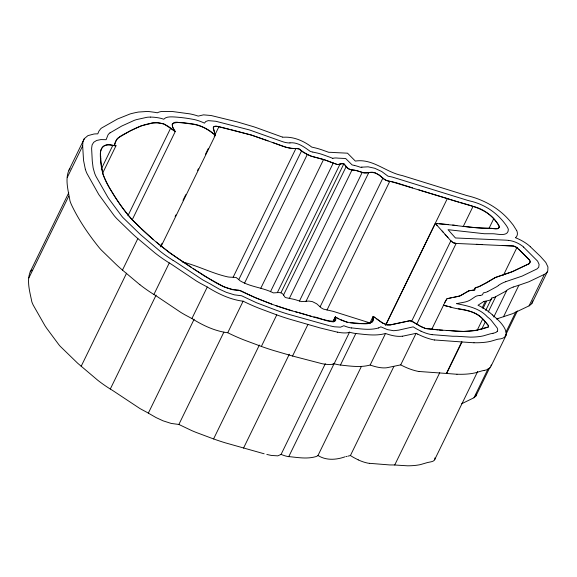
<?xml version="1.0" encoding="UTF-8"?>
<svg xmlns="http://www.w3.org/2000/svg" width="577" height="577" viewBox="0 0 577 577"><rect width="100%" height="100%" fill="white"/><g stroke="black" fill="none" stroke-linecap="round" stroke-linejoin="round"><path stroke-width="0.87" d="M491.272 364.974L490.234 367.744L487.731 369.431A42.77 18.01 26 0 1 484.24 370.391M532.737 300.905L531.698 303.776L529.405 305.702L512.614 313.679L497.821 318.562M332.842 321.786L335.215 316.932C345.984 323.805 359.839 325.125 372.028 322.19C374.603 320.884 371.538 313.946 375.18 317.819M473.977 342.738A98.472 41.457 26 0 0 488.048 341.844L489.88 341.476A80.535 33.906 26 0 0 491.265 341.144L497.049 339.427A42.886 18.06 26 0 1 498.11 339.175C513.003 338.136 504.009 325.349 497.482 319.427A24.068 10.134 26 0 0 493.977 316.347L492.506 314.97M350.686 322.709C356.442 322.096 374.689 328.125 373.225 317.155M333.174 321.735L335.626 316.823M102.576 173.266L115.999 145.75L114.527 144.935C115.371 138.516 121.156 135.566 126.392 132.934C133.669 129.003 141.156 125.151 149.385 123.673C157.882 120.903 166.45 123.99 172.775 129.832M115.559 142.065L116.77 139.302L118.206 137.853L130.113 130.957L141.113 125.923L152.335 123.074L157.232 122.8L163.774 123.781L174.052 130.734M115.249 143.038L114.527 144.935M493.198 297.71L491.727 298.064L490.861 299.917L485.38 301.252L482.221 307.721M68.757 192.74L30.213 271.832C26.434 281.165 29.997 292.359 31.829 301.807A83.91 35.327 26 0 0 33.192 305.045L44.905 325.608A200.774 84.53 26 0 0 46.665 328.248L58.76 344.563A50.228 21.147 26 0 0 59.33 345.262L59.676 345.681A32.124 13.523 26 0 0 60.159 346.236L77.736 363.294L97.701 380.207A71.548 30.127 26 0 0 110.279 389.028M139.872 284.706L122.475 270.101A102.223 43.037 26 0 1 115.66 263.977L101.473 250.202A42.388 17.851 26 0 1 98.782 247.165C88.331 234.125 78.854 220.234 71.635 205.123A89.969 37.88 26 0 1 69.954 200.803C68.396 191.045 64.804 179.656 68.937 170.172L84.314 138.639L87.942 135.624L93.972 134.015A39.777 16.747 26 0 1 97.794 133.857L98.876 131.203L100.614 128.859A44.068 18.558 26 0 1 101.783 127.914L117.484 119.013L130.113 113.943A191.434 80.6 26 0 1 138.458 112.046L147.07 111.469A53.683 22.604 26 0 1 149.551 111.635L154.744 112.32A38.609 16.257 26 0 1 157.283 112.818L158.625 112.219A33.098 13.935 26 0 1 161.805 111.462L172.833 111.57L189.92 113.878A33.819 14.237 26 0 1 198.228 116.107L203.515 114.852L211.095 115.515L237.652 122.021L253.577 126.724A122.829 51.714 26 0 1 256.08 127.567L281.352 136.706A10.826 4.558 26 0 0 282.434 137.066L282.521 137.088M67.293 177.413L82.67 145.88L82.951 141.776L84.314 138.639M28.879 277.898L68.757 196.13M101.271 169.061L112.717 145.584L115.999 145.75L115.191 145.729M127.95 215.726L170.583 128.31M139.079 226.393L132.205 219.808L175.235 131.57C171.189 126.832 170.756 120.362 179.598 122.634C192.545 123.052 205.679 125.966 215.308 135.263L160.832 246.949M122.475 270.101L137.853 238.568A102.223 43.037 26 0 1 131.037 232.444L116.85 218.669A43.527 18.327 26 0 1 113.957 215.38L98.761 194.485L87.012 173.59A89.969 37.88 26 0 1 85.331 169.27M81.169 366.301L126.579 273.195M160.507 246.48L162.087 243.242M175.112 216.534L175.898 214.918M183.003 200.349L185.765 194.68M197.608 170.403L198.401 168.78M205.506 154.21L208.268 148.549M214.19 136.41L218.928 126.695L229.047 129.212M243.119 301.18L227.742 332.713A37.354 15.723 26 0 1 223.818 332.136C212.358 329.929 201.734 324.7 191.896 318.562A14.028 5.907 26 0 0 190.987 318.042L185.592 315.165A51.613 21.731 26 0 1 184.323 314.458L181.632 312.885A40.347 16.985 26 0 1 180.673 312.301L157.031 296.448A79.749 33.574 26 0 0 153.9 294.465L169.285 262.932A79.749 33.574 26 0 1 172.408 264.915L196.05 280.768A40.347 16.985 26 0 0 197.009 281.352L199.7 282.925A51.613 21.731 26 0 0 200.969 283.632L206.364 286.509A14.028 5.907 26 0 1 207.273 287.021C217.111 293.166 227.735 298.396 239.203 300.595A37.354 15.723 26 0 0 243.119 301.18A90.849 38.248 26 0 0 259.513 308.443L276.751 314.891A129.839 54.664 26 0 0 289.322 319.067L320.04 327.924L337.495 332.186M156.115 295.092L110.308 389.013A89.327 37.613 26 0 1 113.763 391.199L139.908 408.523A41.407 17.433 26 0 0 141.365 409.324L147.69 412.735A11.035 4.645 26 0 1 148.339 413.132L156.021 417.56L163.075 420.828L171.254 423.446L178.863 424.456L191.607 430.536A93.488 39.359 26 0 0 195.928 432.339L213.577 438.938A120.312 50.653 26 0 0 225.268 442.819L264.136 453.782M191.896 318.562L207.273 287.029M148.339 413.132L194.146 319.211M233.158 277.191L295.922 148.498L299.492 149.046L303.415 152.451L310.664 155.999L325.421 160.11M370.405 323.062L333.434 311.429L323.423 309.099L321.339 307.93L316.679 303.783L312.337 301.598L308.76 301.079L301.562 301.627L296.65 300.105A17.887 7.53 26 0 0 293.498 299.232L285.867 297.653A2.813 1.183 26 0 1 284.735 296.924C282.196 290.931 278.193 292.842 273.347 292.892C262.795 287.497 250.476 287.029 240.306 280.912A4.45 1.875 26 0 1 239.354 280.17L238.791 279.578L301.562 150.893L298.504 148.664L291.443 148.339L286.307 147.33L251.377 135.068L217.183 126.313L214.327 126.327L213.281 127.531L215.308 135.263C208.42 129.868 200.875 124.538 191.838 123.983C185.534 123.615 178.574 121.12 172.552 123.572L172.119 124.444L172.646 127.091L175.235 131.57L173.706 130.489M244.54 283.156L307.303 154.463L301.562 150.893M178.863 424.456L223.876 332.157M260.84 288.147L323.603 159.454L337.069 164.452L339.009 164.503L340.733 163.659L343.842 163.825L347.498 168.232L350.34 169.602L356.874 170.691L363.892 172.884L371.53 172.393L375.108 172.912L379.442 175.091L384.102 179.245L386.193 180.413L396.197 182.736L412.526 187.886M270.469 291.76L333.232 163.075L337.509 164.532L342.233 163.709M277.378 292.546L340.142 163.861M281.078 292.517L343.842 163.825L344.534 164.51M283.473 295.15L346.243 166.457L344.902 164.863M213.577 438.938L259.383 345.024M276.751 314.891L261.367 346.424L244.129 340.004A90.849 38.248 26 0 1 227.727 332.734M289.272 298.583L352.042 169.898C357.819 169.847 362.926 174.225 368.746 172.674C378.058 169.789 382.111 181.142 390.622 181.503M299.427 301.122L362.197 172.429M305.983 301.367L368.746 172.674M243.516 448.134L289.322 354.213M261.367 346.438A129.839 54.664 26 0 0 273.945 350.6L292.539 356.023L307.916 324.49M320.112 306.827L382.876 178.134M327.008 310.022L389.771 181.337M333.21 321.959L335.562 316.845M266.826 454.438L269.574 455.065A39.222 16.517 26 0 0 271.68 455.477L277.782 455.852L281.086 454.402L325.313 363.726M334.191 363.496L288.781 456.602C297.689 457.453 306.978 459.234 315.756 456.645A20.368 8.576 26 0 0 317.992 455.498L361.397 366.417M332.936 364.073L334.133 363.726L349.518 332.193A23.808 10.025 26 0 0 355.836 333.506C365.645 334.509 375.858 336.24 385.537 333.47A26.08 10.977 26 0 0 402.284 336.196M334.133 363.726A23.808 10.025 26 0 0 340.452 365.039L355.829 333.506M369.568 323.661L373.124 316.376L374.163 317.105M371.321 322.608L373.29 318.562M385.768 324.815L447.348 198.553C465.61 205.152 490.724 207.078 499.393 227.244C497.367 230.584 492.397 227.879 489.31 228.175C481.232 228.434 473.198 227.598 465.185 226.501M385.573 325.414L435.31 223.429L437.828 223.624M340.452 365.039C350.124 366.106 361.014 367.686 370.16 365.003L385.537 333.47M411.379 321.771L450.853 240.84L442.133 231.038M347.953 456.14L350.419 455.541L393.853 366.482M463.172 226.646L473.039 206.407C482.307 208.448 490.342 214.161 496.083 221.604C497.388 223.393 501.521 227.158 497.872 228.68C482.812 228.319 467.702 227.266 452.714 225.052M416.681 324.375L456.162 243.444L513.869 246.076L516.927 247.547L529.83 260.436L530.126 262.42L529.03 263.79L512.924 271.45L495.852 277.277L479.812 286.387L475.354 287.786L474.647 288.594L474.784 289.921L468.841 290.815L464.225 293.498M370.16 364.996A26.08 10.977 26 0 0 386.907 367.729L400.712 364.873L416.089 333.34L417.712 334.17M431.654 329.525L445.559 301.035M488.943 228.521L493.681 218.806M369.395 463.317L389.518 464.918A24.385 10.263 26 0 0 389.922 464.939L393.651 464.961A8.648 3.642 26 0 1 394.718 464.997L439.739 372.706M474.013 342.774L461.665 341.945L446.374 373.478M419.183 371.494L446.648 373.47L462.033 341.937M482.992 308.551L486.541 301.273M485.74 310.426L491.727 298.064M503.505 275.07L516.927 247.547L513.516 246.018L504.363 245.535M477.186 330.332L482.711 319.002C474.554 309.2 460.54 310.498 449.469 306.769M488.25 312.02L495.744 296.657L505.149 291.544A112.84 47.509 26 0 0 506.794 290.375L493.782 317.054M481.737 329.099L485.293 321.815C478.953 313.253 468.517 310.058 458.275 308.753M503.505 316.773L518.889 285.24L528.842 281.792L544.789 274.169L546.729 272.683L547.761 270.945L547.948 266.963L545.77 262.398L540.346 256.332L530.27 246.682M434.618 459.768L477.662 371.516M461.665 403.749L473.969 397.748L488.185 368.602M505.957 332.172L515.824 311.933M473.969 397.748L475.91 396.002L489.765 367.599M505.163 336.03L517.403 310.931M491.135 365.991L506.512 334.458M529.059 305.868L544.436 274.335M531.994 303.307L547.371 271.774M444.824 302.528L445.011 302.153M445.192 301.778L447.038 298.698L460.129 295.871L468.841 290.815L474.784 289.921L474.806 288.276L477.085 287.195M445.747 300.667L446.98 298.727L451.286 297.833M475.938 395.937L476.407 393.802M68.937 170.172L70.149 168.78M30.213 271.832L31.374 270.577M497.251 331.299L496.27 332.208A30.444 12.817 26 0 1 492.967 333.261M31.605 270.389L32.096 270.036M463.619 293.931L459.263 296.167L453.378 297.472M110.041 132.847L121.805 126.01L134.455 120.276A120.99 50.942 26 0 1 136.554 119.605L146.94 117.304A32.795 13.805 26 0 1 148.44 117.153L150.337 117.081M487.774 291.522L496.66 286.74A105.216 44.299 26 0 0 498.557 285.42M483.641 301.605L478.001 305.24L480.1 306.272A25.172 10.595 26 0 1 484.925 309.07L486.822 310.354A32.882 13.848 26 0 1 492.477 314.97M505.676 281.684L522.07 276.123L537.007 268.932L538.709 267.252L539.106 264.403L537.641 261.179L523.599 247.115M513.198 287.029L518.889 285.24M349.518 332.193L348.313 332.54M378.519 327.952C369.742 330.549 360.452 328.767 351.544 327.909M480.086 295.583L482.437 294.847L483.331 292.921A4.32 1.818 26 0 1 483.728 292.799L485.784 292.315A21.594 9.095 26 0 0 487.774 291.522M478.073 286.978L486.577 282.831L494.972 277.681L511.359 272.077L529.462 263.516L530.191 261.59L529.441 259.888L520.216 250.634M346.957 456.378L345.962 456.609M416.089 333.34L402.349 336.247M344.967 456.84C336.16 459.941 326.142 460.662 317.963 455.477M493.003 333.297L490.796 333.737A42.972 18.096 26 0 0 489.945 333.946L483.497 335.828A73.113 30.783 26 0 1 479.069 336.6A92.782 39.063 26 0 1 470.269 337.127L457.489 336.312A8.648 3.642 26 0 0 456.421 336.276L452.685 336.254A24.385 10.263 26 0 1 452.281 336.225L432.159 334.631M354.3 165.39A28.504 12.002 26 0 1 360.575 167.33A14.288 6.015 26 0 0 361.433 167.222L361.923 167.135M484.262 370.412L482.725 370.708A42.886 18.06 26 0 0 481.672 370.961L475.888 372.677A80.535 33.906 26 0 1 474.503 373.009L472.664 373.369A98.746 41.573 26 0 1 456.948 374.221M361.765 167.164L368.119 166.818L374.79 168.289L381.714 171.513L388.011 176.187L389.958 176.562A30.603 12.889 26 0 1 392.627 177.161L467.608 200.363A46.29 19.488 26 0 0 470.58 201.149C484.738 204.417 497.417 213.014 505.813 224.85A34.945 14.713 26 0 1 507.645 227.706L508.128 228.752A13.076 5.503 26 0 1 508.33 229.408C508.474 236.556 498.845 234.291 494.359 233.844A15.507 6.527 26 0 0 492.708 233.75L484.341 233.735L448.033 229.682L455.441 237.969L506.094 240.169A4.263 1.796 26 0 1 506.44 240.198L506.57 240.212A7.169 3.015 26 0 0 507.089 240.256L508.604 240.364M289.914 142.851C297.674 142.036 304.137 146.947 309.972 151.203A2.366 0.995 26 0 0 310.751 151.549A7.342 3.094 26 0 0 311.32 151.715L311.573 151.78A11.251 4.739 26 0 0 312.027 151.895L312.741 152.061M295.922 148.498C287.606 148.945 279.946 144.978 272.265 142.418M461.665 341.945L434.568 339.961M484.694 321.1L488.293 325.399L488.582 326.806L475.318 330.578L463.677 331.45L439.248 330.008M449.988 330.621L446.317 330.506M450.334 330.621C463.172 332.316 476.162 331.371 488.358 327.029L488.546 325.846L485.293 321.815M114.996 145.729C93.69 139.648 101.451 162.447 102.886 174.146C109.868 190.886 120.413 206.104 132.205 219.808M343.842 163.825L342.788 163.76M502.271 245.449L503.663 245.506M456.984 374.264L446.648 373.47M476.321 244.302L482.083 244.554M442.783 330.26L425.617 328.537L420.525 326.337L412.512 321.591L409.821 320.74L390.276 324.909L387.03 324.894L382.739 323.156L376.651 318.843M439.349 223.739L448.567 224.583M438.066 329.921L425.617 328.537L421.246 326.719L411.891 321.295L409.821 320.74L390.276 324.909L387.03 324.894L382.089 322.745L374.675 317.465M112.717 145.584C103.615 142.591 98.775 149.046 100.831 157.254M394.726 465.004L407.506 465.812A92.407 38.904 26 0 0 416.854 465.221L418.989 464.889A62.403 26.275 26 0 0 420.734 464.514L427.175 462.631A42.972 18.096 26 0 1 428.026 462.429L430.24 461.982A32.377 13.632 26 0 0 432.873 461.247A16.913 7.119 26 0 0 433.507 460.893L434.337 460.194A13.466 5.669 26 0 0 434.849 457.929M456.869 225.535L435.31 223.429L437.258 225.607M352.042 169.898L348.631 168.967L346.243 166.457M391.473 181.668L447.348 198.553M347.267 322.319L340.329 319.478M312.9 152.097L316.506 152.869A27.624 11.634 26 0 1 323.387 154.852L329.489 157.074A38.731 16.307 26 0 1 332.828 158.386M218.928 126.695L215.798 126.161L213.512 126.926L213.274 128.296L214.557 132.833M447.709 306.373L443.367 305.204L451.236 307.166M329.59 325.753L332.338 326.373A39.222 16.517 26 0 0 334.451 326.791L340.545 327.159L343.849 325.716A16.632 7.003 26 0 0 351.617 328.017M354.3 165.397L352.093 164.921L345.673 158.502L338.533 158.163A9.456 3.981 26 0 1 338.108 158.134L337.386 158.062A15.384 6.477 26 0 0 332.778 158.35M231.067 129.695L251.377 135.068L268.067 140.86M328.767 325.551L288.038 314.14A120.312 50.653 26 0 1 276.347 310.267L256.534 302.766L241.626 295.77L234.399 294.847L226.393 292.359L219.159 289.063L211.11 284.439A11.035 4.645 26 0 0 210.454 284.05L204.128 280.638A41.407 17.433 26 0 1 202.671 279.831L176.533 262.513A89.327 37.613 26 0 0 173.078 260.321M473.039 206.407L460.244 202.621M313.787 317.011C318.591 316.557 337.574 327.714 335.576 317.098M182.469 261.972C198.019 265.752 212.35 273.534 227.965 276.938A25.424 10.703 26 0 0 231.997 277.227L236.087 277.458L238.791 279.578M311.176 316.283L308.565 315.54M295.698 311.832C308.63 315.035 321.353 320.358 334.653 321.439L335.756 320.004L335.547 316.881M297.487 312.345C277.184 307.014 257.652 298.994 238.755 290.116C222.758 289.726 209.804 278.374 196.454 270.779C175.098 257.097 154.275 242.39 136.634 224.02C126.103 214.521 118.451 202.303 111.008 190.36C104.653 180.781 100.384 169.847 100.867 158.199M299.275 312.857L307.26 315.157M292.113 310.794L275.936 305.608M292.539 356.023L322.117 363.719A30.148 12.694 26 0 0 333.073 364.188M418.888 189.912L458.636 202.087M323.603 159.454L311.724 156.374L307.303 154.463M326.625 160.543L333.232 163.075M271.724 304.086L254.796 297.523L240.659 290.671L232.538 289.697L223.898 286.798L204.409 276.022L193.23 268.572M421.001 331.184L416.991 329.128A31.699 13.343 26 0 1 415.231 328.104L413.182 326.856L398.649 330.145L393.673 330.722L387.492 329.633L380.726 326.784A20.368 8.576 26 0 1 378.49 327.938M358.238 459.869L354.228 457.813A31.699 13.343 26 0 1 352.46 456.796L350.419 455.541M336.42 317.501L337.257 317.913M338.093 318.331L338.923 318.756M400.712 364.873L402.335 365.703A29.672 12.492 26 0 0 419.241 371.581M191.614 267.468L169.299 252.611L156.244 242.008M174.42 131.001L175.235 131.57M482.711 319.002L484.406 320.733M137.853 238.568L155.256 253.173A80.758 34 26 0 0 169.256 262.946M153.143 239.325L141.502 228.773M518.572 249.091L519.394 249.863M516.927 247.547L517.749 248.319M139.886 227.187L140.694 227.98M436.284 224.518L443.107 232.127M445.047 234.305L446.021 235.394M446.995 236.483L447.961 237.573M516.595 230.447L513.328 225.239A63.859 26.888 26 0 0 511.619 223.09C500.865 209.292 484.997 200.024 468.12 195.884A35.738 15.045 26 0 1 466.021 195.329L402.155 175.531C385.847 172.372 372.908 158.307 355.338 161.077L347.505 153.179L333.542 152.516A17.678 7.443 26 0 0 332.049 152.378L330.585 152.321A25.576 10.768 26 0 0 328.868 152.35L324.245 150.705A46.29 19.488 26 0 1 323.178 150.316A36.178 15.233 26 0 0 314.415 147.705L311.768 147.106C303.884 141.04 294.01 136.67 283.906 137.203A3.981 1.673 26 0 1 283.516 137.196L283.119 137.175A2.611 1.096 26 0 1 282.672 137.131M214.803 133.619L215.308 135.263M85.331 169.27L83.535 160.348L82.67 145.88M373.204 317.004L373.124 316.376M516.703 230.475A26.701 11.237 26 0 1 515.513 237.659M515.658 237.796A22.597 9.513 26 0 1 530.35 246.675M348.458 332.655A30.148 12.694 26 0 1 337.473 332.143M434.618 340.048A29.672 12.492 26 0 1 417.748 334.112M483.67 301.627A8.677 3.65 26 0 1 485.329 301.208M495.73 296.65A31.151 13.12 26 0 1 493.205 297.718M506.736 290.332A86.831 36.56 26 0 1 513.241 287.065M290 142.937A14.598 6.145 26 0 1 282.203 141.545L249.452 129.94L215.856 121.278L208.239 120.629L205.737 121.523L204.482 123.146A22.856 9.621 26 0 0 193.692 119.425L188.03 118.451A129.811 54.656 26 0 0 174.824 116.994C171.239 116.828 166.169 116.345 163.738 119.251A11.562 4.868 26 0 0 161.048 118.386A12.247 5.157 26 0 0 160.601 118.285L160.334 118.22A26.852 11.309 26 0 0 158.148 117.787A38.197 16.084 26 0 0 150.345 117.095M110.027 132.833A36.156 15.226 26 0 0 107.971 134.982L106.118 139.699L100.888 139.584L96.619 140.463L93.705 142.281L92.111 144.863L91.613 148.383L92.277 161.134L93.135 167.871L94.592 173.122A83.91 35.327 26 0 0 95.962 176.353L107.668 196.916A200.774 84.53 26 0 0 109.428 199.555L121.523 215.877A50.228 21.147 26 0 0 122.093 216.577L122.447 216.995A32.124 13.523 26 0 0 122.923 217.551L140.507 234.608L160.471 251.522A71.548 30.127 26 0 0 173.042 260.342M432.209 334.696A19.95 8.395 26 0 1 421.001 331.191M497.266 331.306A13.502 5.683 26 0 0 497.179 327.952L491.352 320.487A14.742 6.21 26 0 0 488.063 317.437A15.406 6.484 26 0 1 487.32 316.795C479.437 308.154 467.507 305.824 456.573 303.653L465.012 302.038A55.392 23.325 26 0 0 470.644 299.766L475.354 296.607A20.137 8.482 26 0 1 479.963 295.474M498.499 285.377A96.467 40.614 26 0 1 505.719 281.72M508.662 240.436A13.459 5.669 26 0 1 523.714 247.1M369.446 463.389A19.95 8.395 26 0 1 358.238 459.883M288.853 456.703A16.632 7.003 26 0 1 281.086 454.387M496.624 319.059A86.831 36.56 26 0 1 497.864 318.598M153.871 294.479A80.758 34 26 0 1 139.901 284.699M456.162 243.444L453.197 242.744L450.853 240.84L453.197 242.744L456.162 243.444"/></g></svg>
